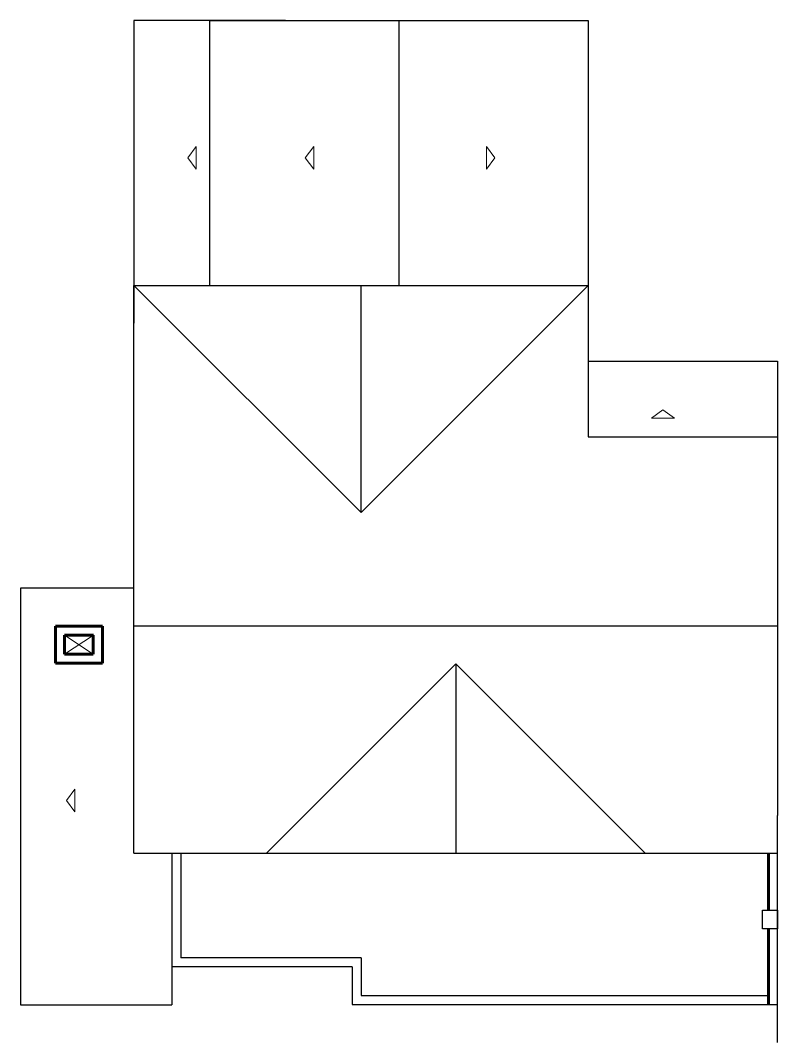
# Model space of a CAD drawing. Header units: metres. Extents: x 539 to 782, y 164 to 633.
# Drawn here: x 753.66 to 763.66, y 325.05 to 338.55 of the extents above; entities that cross this region are included whole.
import ezdxf

# ---------------------------------------------------------------- set-up
doc = ezdxf.new("R2010")
doc.units = ezdxf.units.M
for name, color, linetype, lineweight in [('03', 3, 'Continuous', 30), ('auxiliares', 251, 'Continuous', 20), ('cota', 1, 'Continuous', 15), ('MURO', 4, 'Continuous', 60)]:
    doc.layers.add(name, color=color, linetype=linetype, lineweight=lineweight)
doc.layers.add('COLUMNAS', color=6, linetype='Continuous')
doc.layers.add('PISOS', color=251, linetype='Continuous')

# ---------------------------------------------------------------- blocks, each defined once
blk = doc.blocks.new('Flecha cub')
for p, q in [((740.074, 369.904), (740.224, 370.015)), ((740.074, 369.904), (740.374, 369.904)), ((740.374, 369.904), (740.224, 370.015))]:
    blk.add_line(p, q)

msp = doc.modelspace()

# ---------------------------------------------------------------- linework, layer by layer
at = {"layer": '03'}
for p, q in [((755.159, 327.555), (755.159, 335.055)), ((755.159, 335.055), (761.159, 335.055)), ((755.159, 335.055), (758.159, 332.055)), ((758.159, 332.055), (758.159, 335.055)), ((761.159, 335.055), (758.159, 332.055)), ((761.159, 333.055), (763.659, 333.055)), ((755.159, 331.055), (753.659, 331.055)), ((753.659, 331.055), (753.659, 325.555)), ((763.659, 330.555), (755.159, 330.555)), ((756.909, 327.555), (759.409, 330.055)), ((759.409, 330.055), (761.909, 327.555)), ((759.409, 330.055), (759.409, 327.555)), ((763.659, 325.055), (763.659, 328.055)), ((755.159, 327.555), (763.659, 327.555)), ((755.659, 326.055), (755.659, 325.555)), ((753.659, 325.555), (755.659, 325.555))]:
    msp.add_line(p, q, dxfattribs=at)
at = {"layer": 'COLUMNAS'}
msp.add_lwpolyline([(763.459, 326.805), (763.659, 326.805), (763.659, 326.555), (763.459, 326.555), (763.459, 326.805)], dxfattribs=at)
at = {"layer": 'cota'}
for p, q in [((754.243, 330.185), (754.623, 330.435)), ((754.622, 330.185), (754.243, 330.435))]:
    msp.add_line(p, q, dxfattribs=at)
at = {"layer": 'MURO'}
for p, q in [((754.123, 330.065), (754.123, 330.555)), ((754.123, 330.555), (754.742, 330.555)), ((754.742, 330.555), (754.742, 330.065)), ((754.24, 330.435), (754.622, 330.435)), ((754.243, 330.185), (754.243, 330.435)), ((754.322, 330.435), (754.623, 330.435)), ((754.622, 330.435), (754.622, 330.185)), ((754.622, 330.185), (754.243, 330.185)), ((754.742, 330.065), (754.123, 330.065)), ((763.539, 327.555), (763.539, 326.805)), ((763.539, 326.555), (763.539, 325.557))]:
    msp.add_line(p, q, dxfattribs=at)
at = {"layer": 'PISOS'}
for p, q in [((757.159, 338.555), (755.159, 338.555)), ((755.159, 338.555), (755.159, 334.555)), ((756.159, 335.055), (756.159, 338.555)), ((756.159, 338.555), (761.159, 338.555)), ((758.659, 338.555), (758.659, 335.055)), ((761.159, 338.555), (761.159, 333.055)), ((761.159, 334.055), (763.659, 334.055)), ((763.659, 334.055), (763.659, 328.055)), ((755.659, 327.555), (755.659, 326.055)), ((755.779, 327.555), (755.779, 326.175)), ((758.159, 326.175), (755.779, 326.175)), ((758.159, 326.175), (758.159, 325.677)), ((758.039, 326.055), (755.659, 326.055)), ((758.039, 326.055), (758.039, 325.557)), ((758.159, 325.677), (763.539, 325.677)), ((758.039, 325.557), (763.659, 325.557))]:
    msp.add_line(p, q, dxfattribs=at)

# ---------------------------------------------------------------- block references
at = {"layer": 'auxiliares'}
for p, rotation in [((1125.884, -403.482), 90), ((1127.437, -403.482), 90), ((1124.282, -411.973), 89.99999999984367)]:
    msp.add_blockref('Flecha cub', p, dxfattribs=dict(at, rotation=rotation))
at = {"layer": 'auxiliares', "xscale": -1, "rotation": 270}
msp.add_blockref('Flecha cub', (389.912, -403.482), dxfattribs=at)
at = {"layer": 'auxiliares'}
msp.add_blockref('Flecha cub', (21.922, -36.602), dxfattribs=at)

doc.saveas('drawing.dxf')
